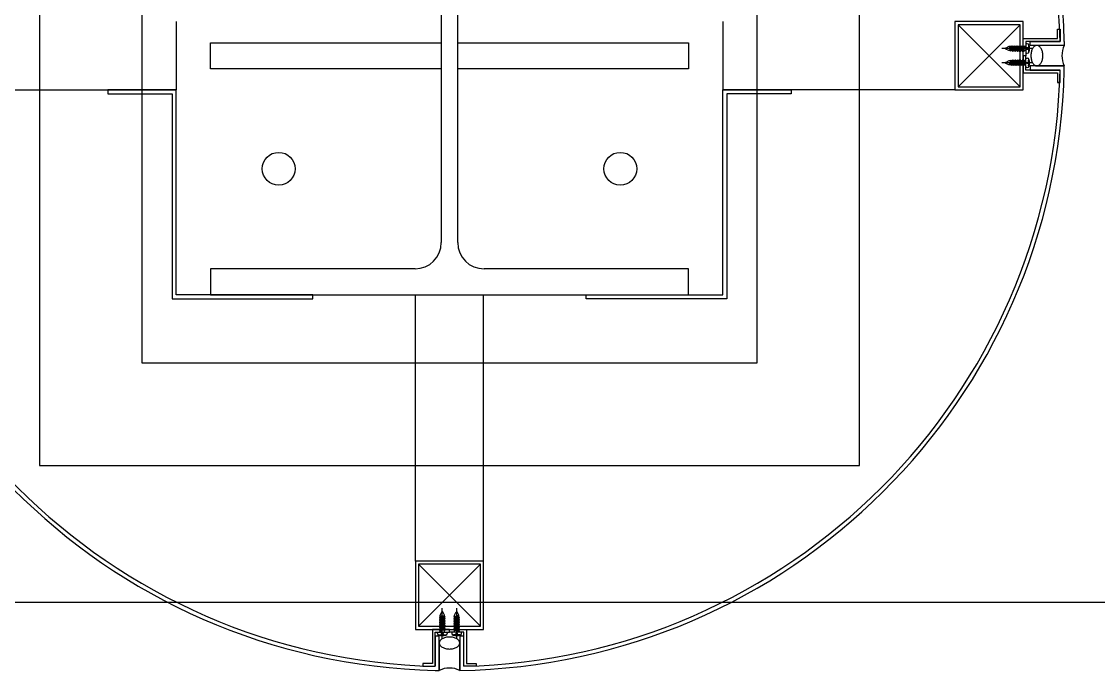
# Model space of a CAD drawing. Header units: millimetres. Extents: x -168200 to 672800, y -7409 to 118800.
# Drawn here: x 108187 to 108975, y 15950 to 16425 of the extents above; entities that cross this region are included whole.
import ezdxf
from ezdxf.xclip import XClip

# ---------------------------------------------------------------- set-up
doc = ezdxf.new("R2010")
doc.units = ezdxf.units.MM
doc.header["$LTSCALE"] = 200
doc.header["$XCLIPFRAME"] = 0
for name, color, linetype in [('01하지철물', 8, 'Continuous'), ('1 BA', 9, 'Continuous'), ('CON', 2, 'Continuous'), ('입면선', 252, 'Continuous')]:
    doc.layers.add(name, color=color, linetype=linetype)

# ---------------------------------------------------------------- blocks, each defined once
blk = doc.blocks.new('I-Center 1층 평면도')
at = {"layer": '입면선', "color": 252, "ltscale": 200}
blk.add_line((-9900, 2100), (50, 2100), dxfattribs=at)

msp = doc.modelspace()

# ---------------------------------------------------------------- linework, layer by layer
at = {"layer": '01하지철물'}
for points in [[(108250, 16375), (108250, 16372), (108297, 16372), (108297, 16222), (108400, 16222), (108400, 16225), (108300, 16225), (108300, 16375)], [(108750, 16375), (108750, 16372), (108703, 16372), (108703, 16222), (108600, 16222), (108600, 16225), (108700, 16225), (108700, 16375)]]:
    msp.add_lwpolyline(points, close=True, dxfattribs=at)
at = {"layer": '1 BA'}
for p, q in [((108275, 16175), (108275, 16625)), ((108725, 16625), (108725, 16175)), ((108494, 16536.75), (108494, 16263.25)), ((108506, 16263.25), (108506, 16536.75)), ((108300, 16425), (108300, 16375)), ((108700, 16425), (108700, 16375)), ((108869.86, 16425), (108869.86, 16375)), ((108919.86, 16425), (108869.86, 16425)), ((108919.86, 16375), (108919.86, 16425)), ((108917.56, 16422.7), (108872.16, 16377.3)), ((108917.56, 16377.3), (108872.16, 16422.7)), ((108872.16, 16422.7), (108872.16, 16377.3)), ((108917.56, 16422.7), (108872.16, 16422.7)), ((108917.56, 16377.3), (108917.56, 16422.7)), ((108944.86, 16412.5), (108944.86, 16419.5)), ((108944.86, 16419.5), (108946.86, 16419.5)), ((108946.86, 16419.5), (108946.86, 16410.5)), ((108325, 16409.5), (108494, 16409.5)), ((108325, 16390.5), (108325, 16409.5)), ((108494, 16409.5), (108494, 16390.5)), ((108506, 16409.5), (108675, 16409.5)), ((108506, 16390.5), (108506, 16409.5)), ((108675, 16409.5), (108675, 16390.5)), ((108919.86, 16400), (108919.86, 16412.5)), ((108919.86, 16412.5), (108944.86, 16412.5)), ((108946.86, 16410.5), (108921.86, 16410.5)), ((108921.86, 16410.5), (108921.86, 16400)), ((108924.86, 16407.5), (108924.86, 16410.5)), ((108924.86, 16410.5), (108946.88, 16410.5)), ((108949.88, 16410.5), (108949.86, 16407.5)), ((108926.83, 16405.25), (108904.25, 16405.25)), ((108909.36, 16406.75), (108907.05, 16405.63)), ((108909.36, 16403.75), (108907.05, 16404.87)), ((108911.06, 16406.75), (108909.36, 16406.75)), ((108910.38, 16403.75), (108909.36, 16403.75)), ((108910.68, 16403.26), (108910.07, 16406.75)), ((108910.07, 16406.75), (108910.07, 16405.21)), ((108910.57, 16403.27), (108910.07, 16406.5)), ((108910.38, 16403.75), (108910.07, 16405.21)), ((108910.88, 16403.75), (108910.25, 16406.75)), ((108910.57, 16403.27), (108910.38, 16403.75)), ((108910.68, 16403.26), (108910.88, 16403.75)), ((108911.61, 16403.75), (108910.88, 16403.75)), ((108911.19, 16407.24), (108910.99, 16406.75)), ((108911.61, 16403.75), (108910.99, 16406.75)), ((108911.8, 16403.27), (108911.16, 16407.19)), ((108911.91, 16403.26), (108911.25, 16407.25)), ((108911.29, 16407.23), (108911.49, 16406.75)), ((108912.22, 16406.75), (108911.49, 16406.75)), ((108912.11, 16403.75), (108911.49, 16406.75)), ((108911.8, 16403.27), (108911.61, 16403.75)), ((108911.91, 16403.26), (108912.11, 16403.75)), ((108912.84, 16403.75), (108912.11, 16403.75)), ((108912.42, 16407.24), (108912.22, 16406.75)), ((108912.84, 16403.75), (108912.22, 16406.75)), ((108913.04, 16403.27), (108912.39, 16407.19)), ((108913.14, 16403.26), (108912.49, 16407.25)), ((108912.53, 16407.23), (108912.72, 16406.75)), ((108913.45, 16406.75), (108912.72, 16406.75)), ((108913.34, 16403.75), (108912.72, 16406.75)), ((108913.04, 16403.27), (108912.84, 16403.75)), ((108913.14, 16403.26), (108913.34, 16403.75)), ((108914.07, 16403.75), (108913.34, 16403.75)), ((108913.65, 16407.24), (108913.45, 16406.75)), ((108914.07, 16403.75), (108913.45, 16406.75)), ((108914.27, 16403.27), (108913.62, 16407.19)), ((108914.37, 16403.26), (108913.72, 16407.25)), ((108913.76, 16407.23), (108913.95, 16406.75)), ((108914.69, 16406.75), (108913.95, 16406.75)), ((108914.57, 16403.75), (108913.95, 16406.75)), ((108914.27, 16403.27), (108914.07, 16403.75)), ((108914.37, 16403.26), (108914.57, 16403.75)), ((108915.31, 16403.75), (108914.57, 16403.75)), ((108914.89, 16407.24), (108914.69, 16406.75)), ((108915.31, 16403.75), (108914.69, 16406.75)), ((108915.5, 16403.27), (108914.86, 16407.19)), ((108915.61, 16403.26), (108914.95, 16407.25)), ((108914.99, 16407.23), (108915.19, 16406.75)), ((108915.92, 16406.75), (108915.19, 16406.75)), ((108915.81, 16403.75), (108915.19, 16406.75)), ((108915.5, 16403.27), (108915.31, 16403.75)), ((108915.61, 16403.26), (108915.81, 16403.75)), ((108916.54, 16403.75), (108915.81, 16403.75)), ((108916.12, 16407.24), (108915.92, 16406.75)), ((108916.54, 16403.75), (108915.92, 16406.75)), ((108916.73, 16403.27), (108916.09, 16407.19)), ((108916.84, 16403.26), (108916.19, 16407.25)), ((108916.22, 16407.23), (108916.42, 16406.75)), ((108917.15, 16406.75), (108916.42, 16406.75)), ((108917.04, 16403.75), (108916.42, 16406.75)), ((108916.73, 16403.27), (108916.54, 16403.75)), ((108916.84, 16403.26), (108917.04, 16403.75)), ((108917.77, 16403.75), (108917.04, 16403.75)), ((108917.35, 16407.24), (108917.15, 16406.75)), ((108917.77, 16403.75), (108917.15, 16406.75)), ((108917.97, 16403.27), (108917.32, 16407.19)), ((108918.07, 16403.26), (108917.42, 16407.25)), ((108917.46, 16407.23), (108917.65, 16406.75)), ((108918.38, 16406.75), (108917.65, 16406.75)), ((108918.27, 16403.75), (108917.65, 16406.75)), ((108917.97, 16403.27), (108917.77, 16403.75)), ((108918.07, 16403.26), (108918.27, 16403.75)), ((108919.01, 16403.75), (108918.27, 16403.75)), ((108918.58, 16407.24), (108918.38, 16406.75)), ((108919.01, 16403.75), (108918.38, 16406.75)), ((108919.2, 16403.27), (108918.56, 16407.19)), ((108919.31, 16403.26), (108918.65, 16407.25)), ((108918.69, 16407.23), (108918.88, 16406.75)), ((108919.51, 16403.75), (108918.88, 16406.75)), ((108919.62, 16406.75), (108918.88, 16406.75)), ((108919.2, 16403.27), (108919.01, 16403.75)), ((108919.31, 16403.26), (108919.51, 16403.75)), ((108920.24, 16403.75), (108919.51, 16403.75)), ((108919.82, 16407.24), (108919.62, 16406.75)), ((108920.24, 16403.75), (108919.62, 16406.75)), ((108920.43, 16403.27), (108919.79, 16407.19)), ((108920.54, 16403.26), (108919.88, 16407.25)), ((108919.92, 16407.23), (108920.12, 16406.75)), ((108920.74, 16403.75), (108920.12, 16406.75)), ((108920.85, 16406.75), (108920.12, 16406.75)), ((108920.43, 16403.27), (108920.24, 16403.75)), ((108920.54, 16403.26), (108920.74, 16403.75)), ((108921.86, 16403.75), (108920.74, 16403.75)), ((108921.05, 16407.24), (108920.85, 16406.75)), ((108921.35, 16405.18), (108920.85, 16406.75)), ((108921.35, 16405.18), (108921.02, 16407.19)), ((108921.45, 16405.2), (108921.12, 16407.25)), ((108921.16, 16407.23), (108921.35, 16406.75)), ((108921.45, 16405.2), (108921.35, 16406.75)), ((108921.35, 16406.75), (108921.86, 16406.75)), ((108922.85, 16408.75), (108921.86, 16408.75)), ((108921.86, 16408.75), (108921.86, 16401.75)), ((108921.86, 16401.75), (108922.85, 16401.75)), ((108922.41, 16405.4), (108922.4, 16405.25)), ((108922.4, 16405.25), (108922.41, 16405.1)), ((108922.47, 16405.53), (108922.41, 16405.4)), ((108922.41, 16405.1), (108922.47, 16404.97)), ((108922.57, 16405.64), (108922.47, 16405.53)), ((108922.47, 16404.97), (108922.57, 16404.86)), ((108922.7, 16405.72), (108922.57, 16405.64)), ((108922.57, 16404.86), (108922.7, 16404.78)), ((108922.87, 16405.76), (108922.7, 16405.72)), ((108922.7, 16404.78), (108922.87, 16404.74)), ((108923.07, 16405.77), (108922.87, 16405.76)), ((108922.87, 16404.74), (108923.07, 16404.73)), ((108923.28, 16405.76), (108923.07, 16405.77)), ((108923.07, 16404.73), (108923.28, 16404.74)), ((108923.48, 16405.74), (108923.28, 16405.76)), ((108923.28, 16404.74), (108923.48, 16404.76)), ((108923.67, 16405.74), (108923.48, 16405.74)), ((108923.48, 16404.76), (108923.67, 16404.76)), ((108923.83, 16405.76), (108923.67, 16405.74)), ((108923.67, 16404.76), (108923.83, 16404.74)), ((108923.81, 16407.32), (108923.79, 16407.05)), ((108923.79, 16407.05), (108923.83, 16406.78)), ((108923.83, 16403.72), (108923.79, 16403.45)), ((108923.79, 16403.45), (108923.81, 16403.18)), ((108923.91, 16407.57), (108923.81, 16407.32)), ((108923.81, 16403.18), (108923.91, 16402.93)), ((108923.83, 16406.78), (108923.89, 16406.51)), ((108923.95, 16405.81), (108923.83, 16405.76)), ((108923.83, 16404.74), (108923.95, 16404.69)), ((108923.89, 16403.99), (108923.83, 16403.72)), ((108923.89, 16406.51), (108923.96, 16406.27)), ((108923.96, 16404.23), (108923.89, 16403.99)), ((108924.11, 16407.8), (108923.91, 16407.57)), ((108923.91, 16402.93), (108924.11, 16402.7)), ((108924.01, 16405.91), (108923.95, 16405.81)), ((108923.95, 16404.69), (108924.01, 16404.59)), ((108923.96, 16406.27), (108924.01, 16406.06)), ((108924.01, 16404.44), (108923.96, 16404.23)), ((108924.01, 16406.06), (108924.01, 16405.91)), ((108924.01, 16404.59), (108924.01, 16404.44)), ((108949.86, 16407.5), (108924.86, 16407.5)), ((108949.86, 16407.5), (108929.4, 16407.5)), ((108949.86, 16407.5), (108929.86, 16407.5)), ((108926.83, 16394.75), (108904.25, 16394.75)), ((108909.36, 16396.25), (108907.05, 16395.13)), ((108909.36, 16393.25), (108907.05, 16394.37)), ((108910.38, 16396.25), (108909.36, 16396.25)), ((108910.68, 16396.74), (108910.07, 16393.25)), ((108910.57, 16396.73), (108910.07, 16393.5)), ((108910.38, 16396.25), (108910.07, 16394.79)), ((108910.07, 16393.25), (108910.07, 16394.79)), ((108910.88, 16396.25), (108910.25, 16393.25)), ((108910.57, 16396.73), (108910.38, 16396.25)), ((108910.68, 16396.74), (108910.88, 16396.25)), ((108911.61, 16396.25), (108910.88, 16396.25)), ((108911.61, 16396.25), (108910.99, 16393.25)), ((108911.8, 16396.73), (108911.16, 16392.81)), ((108911.91, 16396.74), (108911.25, 16392.75)), ((108912.11, 16396.25), (108911.49, 16393.25)), ((108911.8, 16396.73), (108911.61, 16396.25)), ((108911.91, 16396.74), (108912.11, 16396.25)), ((108912.84, 16396.25), (108912.11, 16396.25)), ((108912.84, 16396.25), (108912.22, 16393.25)), ((108913.04, 16396.73), (108912.39, 16392.81)), ((108913.14, 16396.74), (108912.49, 16392.75)), ((108913.34, 16396.25), (108912.72, 16393.25)), ((108913.04, 16396.73), (108912.84, 16396.25)), ((108913.14, 16396.74), (108913.34, 16396.25)), ((108914.07, 16396.25), (108913.34, 16396.25)), ((108914.07, 16396.25), (108913.45, 16393.25)), ((108914.27, 16396.73), (108913.62, 16392.81)), ((108914.37, 16396.74), (108913.72, 16392.75)), ((108914.57, 16396.25), (108913.95, 16393.25)), ((108914.27, 16396.73), (108914.07, 16396.25)), ((108914.37, 16396.74), (108914.57, 16396.25)), ((108915.31, 16396.25), (108914.57, 16396.25)), ((108915.31, 16396.25), (108914.69, 16393.25)), ((108915.5, 16396.73), (108914.86, 16392.81)), ((108915.61, 16396.74), (108914.95, 16392.75)), ((108915.81, 16396.25), (108915.19, 16393.25)), ((108915.5, 16396.73), (108915.31, 16396.25)), ((108915.61, 16396.74), (108915.81, 16396.25)), ((108916.54, 16396.25), (108915.81, 16396.25)), ((108916.54, 16396.25), (108915.92, 16393.25)), ((108916.73, 16396.73), (108916.09, 16392.81)), ((108916.84, 16396.74), (108916.19, 16392.75)), ((108917.04, 16396.25), (108916.42, 16393.25)), ((108916.73, 16396.73), (108916.54, 16396.25)), ((108916.84, 16396.74), (108917.04, 16396.25)), ((108917.77, 16396.25), (108917.04, 16396.25)), ((108917.77, 16396.25), (108917.15, 16393.25)), ((108917.97, 16396.73), (108917.32, 16392.81)), ((108918.07, 16396.74), (108917.42, 16392.75)), ((108918.27, 16396.25), (108917.65, 16393.25)), ((108917.97, 16396.73), (108917.77, 16396.25)), ((108918.07, 16396.74), (108918.27, 16396.25)), ((108919.01, 16396.25), (108918.27, 16396.25)), ((108919.01, 16396.25), (108918.38, 16393.25)), ((108919.2, 16396.73), (108918.56, 16392.81)), ((108919.31, 16396.74), (108918.65, 16392.75)), ((108919.51, 16396.25), (108918.88, 16393.25)), ((108919.2, 16396.73), (108919.01, 16396.25)), ((108919.31, 16396.74), (108919.51, 16396.25)), ((108920.24, 16396.25), (108919.51, 16396.25)), ((108920.24, 16396.25), (108919.62, 16393.25)), ((108920.43, 16396.73), (108919.79, 16392.81)), ((108921.86, 16400), (108919.86, 16400)), ((108919.86, 16400), (108919.86, 16387.5)), ((108921.86, 16400), (108919.86, 16400)), ((108920.54, 16396.74), (108919.88, 16392.75)), ((108920.74, 16396.25), (108920.12, 16393.25)), ((108920.43, 16396.73), (108920.24, 16396.25)), ((108920.54, 16396.74), (108920.74, 16396.25)), ((108921.86, 16396.25), (108920.74, 16396.25)), ((108921.35, 16394.82), (108920.85, 16393.25)), ((108921.35, 16394.82), (108921.02, 16392.81)), ((108921.45, 16394.8), (108921.12, 16392.75)), ((108921.45, 16394.8), (108921.35, 16393.25)), ((108921.86, 16389.5), (108921.86, 16400)), ((108921.86, 16391.25), (108921.86, 16398.25)), ((108921.86, 16398.25), (108922.85, 16398.25)), ((108922.4, 16394.75), (108922.41, 16394.9)), ((108922.41, 16394.6), (108922.4, 16394.75)), ((108922.41, 16394.9), (108922.47, 16395.03)), ((108922.47, 16394.47), (108922.41, 16394.6)), ((108922.47, 16395.03), (108922.57, 16395.14)), ((108922.57, 16394.36), (108922.47, 16394.47)), ((108922.57, 16395.14), (108922.7, 16395.22)), ((108922.7, 16394.28), (108922.57, 16394.36)), ((108922.7, 16395.22), (108922.87, 16395.26)), ((108922.87, 16394.24), (108922.7, 16394.28)), ((108922.87, 16395.26), (108923.07, 16395.27)), ((108923.07, 16394.23), (108922.87, 16394.24)), ((108923.07, 16395.27), (108923.28, 16395.26)), ((108923.28, 16394.24), (108923.07, 16394.23)), ((108923.28, 16395.26), (108923.48, 16395.24)), ((108923.48, 16394.26), (108923.28, 16394.24)), ((108923.48, 16395.24), (108923.67, 16395.24)), ((108923.67, 16394.26), (108923.48, 16394.26)), ((108923.67, 16395.24), (108923.83, 16395.26)), ((108923.83, 16394.24), (108923.67, 16394.26)), ((108923.79, 16396.55), (108923.81, 16396.82)), ((108923.83, 16396.28), (108923.79, 16396.55)), ((108923.81, 16396.82), (108923.91, 16397.07)), ((108923.89, 16396.01), (108923.83, 16396.28)), ((108923.83, 16395.26), (108923.95, 16395.31)), ((108923.95, 16394.19), (108923.83, 16394.24)), ((108923.83, 16393.22), (108923.89, 16393.49)), ((108923.96, 16395.77), (108923.89, 16396.01)), ((108923.89, 16393.49), (108923.96, 16393.73)), ((108923.91, 16397.07), (108924.11, 16397.3)), ((108923.95, 16395.31), (108924.01, 16395.41)), ((108924.01, 16394.09), (108923.95, 16394.19)), ((108924.01, 16395.56), (108923.96, 16395.77)), ((108923.96, 16393.73), (108924.01, 16393.94)), ((108924.01, 16395.41), (108924.01, 16395.56)), ((108924.01, 16393.94), (108924.01, 16394.09)), ((108494, 16390.5), (108325, 16390.5)), ((108675, 16390.5), (108506, 16390.5)), ((108911.06, 16393.25), (108909.36, 16393.25)), ((108911.19, 16392.76), (108910.99, 16393.25)), ((108911.29, 16392.77), (108911.49, 16393.25)), ((108912.22, 16393.25), (108911.49, 16393.25)), ((108912.42, 16392.76), (108912.22, 16393.25)), ((108912.53, 16392.77), (108912.72, 16393.25)), ((108913.45, 16393.25), (108912.72, 16393.25)), ((108913.65, 16392.76), (108913.45, 16393.25)), ((108913.76, 16392.77), (108913.95, 16393.25)), ((108914.69, 16393.25), (108913.95, 16393.25)), ((108914.89, 16392.76), (108914.69, 16393.25)), ((108914.99, 16392.77), (108915.19, 16393.25)), ((108915.92, 16393.25), (108915.19, 16393.25)), ((108916.12, 16392.76), (108915.92, 16393.25)), ((108916.22, 16392.77), (108916.42, 16393.25)), ((108917.15, 16393.25), (108916.42, 16393.25)), ((108917.35, 16392.76), (108917.15, 16393.25)), ((108917.46, 16392.77), (108917.65, 16393.25)), ((108918.38, 16393.25), (108917.65, 16393.25)), ((108918.58, 16392.76), (108918.38, 16393.25)), ((108918.69, 16392.77), (108918.88, 16393.25)), ((108919.62, 16393.25), (108918.88, 16393.25)), ((108919.82, 16392.76), (108919.62, 16393.25)), ((108919.86, 16387.5), (108944.86, 16387.5)), ((108919.92, 16392.77), (108920.12, 16393.25)), ((108920.85, 16393.25), (108920.12, 16393.25)), ((108921.05, 16392.76), (108920.85, 16393.25)), ((108921.16, 16392.77), (108921.35, 16393.25)), ((108921.35, 16393.25), (108921.86, 16393.25)), ((108922.85, 16391.25), (108921.86, 16391.25)), ((108946.86, 16389.5), (108921.86, 16389.5)), ((108923.79, 16392.95), (108923.83, 16393.22)), ((108923.81, 16392.68), (108923.79, 16392.95)), ((108923.91, 16392.43), (108923.81, 16392.68)), ((108924.11, 16392.2), (108923.91, 16392.43)), ((108949.86, 16392.5), (108924.86, 16392.5)), ((108924.86, 16392.5), (108924.86, 16389.5)), ((108924.86, 16389.5), (108946.88, 16389.5)), ((108949.86, 16392.5), (108929.4, 16392.5)), ((108929.86, 16392.5), (108949.86, 16392.5)), ((108944.86, 16387.5), (108944.86, 16380.5)), ((108946.86, 16380.5), (108946.86, 16389.5)), ((108949.88, 16389.5), (108949.86, 16392.5)), ((108944.86, 16380.5), (108946.86, 16380.5)), ((108130.14, 16375), (108300, 16375)), ((108869.86, 16375), (108700, 16375)), ((108869.86, 16375), (108919.86, 16375)), ((108872.16, 16377.3), (108917.56, 16377.3)), ((108474.75, 16244), (108325, 16244)), ((108325, 16244), (108325, 16225)), ((108675, 16244), (108525.25, 16244)), ((108675, 16225), (108675, 16244)), ((108325, 16225), (108675, 16225)), ((108475, 16030.14), (108475, 16225)), ((108525, 16030.14), (108525, 16225)), ((108725, 16175), (108275, 16175)), ((108525, 16030.14), (108475, 16030.14)), ((108475, 16030.14), (108475, 15980.14)), ((108477.3, 15982.44), (108522.7, 16027.84)), ((108477.3, 16027.84), (108522.7, 15982.44)), ((108522.7, 16027.84), (108477.3, 16027.84)), ((108477.3, 16027.84), (108477.3, 15982.44)), ((108522.7, 15982.44), (108522.7, 16027.84)), ((108525, 15980.14), (108525, 16030.14)), ((108493.25, 15990.64), (108494.37, 15992.95)), ((108494.75, 15973.17), (108494.75, 15995.75)), ((108496.25, 15990.64), (108495.13, 15992.95)), ((108503.75, 15990.64), (108504.87, 15992.95)), ((108505.25, 15973.17), (108505.25, 15995.75)), ((108506.75, 15990.64), (108505.63, 15992.95)), ((108496.74, 15988.09), (108492.75, 15988.75)), ((108496.74, 15986.86), (108492.75, 15987.51)), ((108496.74, 15985.63), (108492.75, 15986.28)), ((108496.74, 15984.39), (108492.75, 15985.05)), ((108496.74, 15983.16), (108492.75, 15983.81)), ((108492.76, 15988.81), (108493.25, 15989.01)), ((108492.76, 15987.58), (108493.25, 15987.78)), ((108492.76, 15986.35), (108493.25, 15986.55)), ((108492.76, 15985.11), (108493.25, 15985.31)), ((108492.76, 15983.88), (108493.25, 15984.08)), ((108492.77, 15988.71), (108493.25, 15988.51)), ((108492.77, 15987.47), (108493.25, 15987.28)), ((108492.77, 15986.24), (108493.25, 15986.05)), ((108492.77, 15985.01), (108493.25, 15984.81)), ((108492.77, 15983.78), (108493.25, 15983.58)), ((108496.73, 15988.2), (108492.81, 15988.84)), ((108496.73, 15986.96), (108492.81, 15987.61)), ((108496.73, 15985.73), (108492.81, 15986.38)), ((108496.73, 15984.5), (108492.81, 15985.14)), ((108496.73, 15983.27), (108492.81, 15983.91)), ((108493.25, 15988.94), (108493.25, 15990.64)), ((108496.74, 15989.32), (108493.25, 15989.93)), ((108493.25, 15989.93), (108494.79, 15989.93)), ((108496.25, 15989.12), (108493.25, 15989.75)), ((108496.25, 15988.39), (108493.25, 15989.01)), ((108493.25, 15987.78), (108493.25, 15988.51)), ((108496.25, 15987.89), (108493.25, 15988.51)), ((108496.25, 15987.16), (108493.25, 15987.78)), ((108493.25, 15986.55), (108493.25, 15987.28)), ((108496.25, 15986.66), (108493.25, 15987.28)), ((108496.25, 15985.93), (108493.25, 15986.55)), ((108493.25, 15985.31), (108493.25, 15986.05)), ((108496.25, 15985.43), (108493.25, 15986.05)), ((108496.25, 15984.69), (108493.25, 15985.31)), ((108493.25, 15984.08), (108493.25, 15984.81)), ((108496.25, 15984.19), (108493.25, 15984.81)), ((108496.25, 15983.46), (108493.25, 15984.08)), ((108493.25, 15982.85), (108493.25, 15983.58)), ((108496.25, 15982.96), (108493.25, 15983.58)), ((108496.73, 15989.43), (108493.5, 15989.93)), ((108496.25, 15989.62), (108494.79, 15989.93)), ((108496.25, 15989.62), (108496.25, 15990.64)), ((108496.73, 15989.43), (108496.25, 15989.62)), ((108496.74, 15989.32), (108496.25, 15989.12)), ((108496.25, 15988.39), (108496.25, 15989.12)), ((108496.73, 15988.2), (108496.25, 15988.39)), ((108496.74, 15988.09), (108496.25, 15987.89)), ((108496.25, 15987.16), (108496.25, 15987.89)), ((108496.73, 15986.96), (108496.25, 15987.16)), ((108496.74, 15986.86), (108496.25, 15986.66)), ((108496.25, 15985.93), (108496.25, 15986.66)), ((108496.73, 15985.73), (108496.25, 15985.93)), ((108496.74, 15985.63), (108496.25, 15985.43)), ((108496.25, 15984.69), (108496.25, 15985.43)), ((108496.73, 15984.5), (108496.25, 15984.69)), ((108496.74, 15984.39), (108496.25, 15984.19)), ((108496.25, 15983.46), (108496.25, 15984.19)), ((108503.26, 15989.32), (108506.75, 15989.93)), ((108503.26, 15989.32), (108503.75, 15989.12)), ((108503.26, 15988.09), (108507.25, 15988.75)), ((108503.26, 15988.09), (108503.75, 15987.89)), ((108503.26, 15986.86), (108507.25, 15987.51)), ((108503.26, 15986.86), (108503.75, 15986.66)), ((108503.26, 15985.63), (108507.25, 15986.28)), ((108503.26, 15985.63), (108503.75, 15985.43)), ((108503.26, 15984.39), (108507.25, 15985.05)), ((108503.26, 15984.39), (108503.75, 15984.19)), ((108503.26, 15983.16), (108507.25, 15983.81)), ((108503.27, 15989.43), (108506.5, 15989.93)), ((108503.27, 15989.43), (108503.75, 15989.62)), ((108503.27, 15988.2), (108507.19, 15988.84)), ((108503.27, 15988.2), (108503.75, 15988.39)), ((108503.27, 15986.96), (108507.19, 15987.61)), ((108503.27, 15986.96), (108503.75, 15987.16)), ((108503.27, 15985.73), (108507.19, 15986.38)), ((108503.27, 15985.73), (108503.75, 15985.93)), ((108503.27, 15984.5), (108507.19, 15985.14)), ((108503.27, 15984.5), (108503.75, 15984.69)), ((108503.27, 15983.27), (108507.19, 15983.91)), ((108503.75, 15989.62), (108503.75, 15990.64)), ((108503.75, 15989.62), (108505.21, 15989.93)), ((108503.75, 15989.12), (108506.75, 15989.75)), ((108503.75, 15988.39), (108503.75, 15989.12)), ((108503.75, 15988.39), (108506.75, 15989.01)), ((108503.75, 15987.89), (108506.75, 15988.51)), ((108503.75, 15987.16), (108503.75, 15987.89)), ((108503.75, 15987.16), (108506.75, 15987.78)), ((108503.75, 15986.66), (108506.75, 15987.28)), ((108503.75, 15985.93), (108503.75, 15986.66)), ((108503.75, 15985.93), (108506.75, 15986.55)), ((108503.75, 15985.43), (108506.75, 15986.05)), ((108503.75, 15984.69), (108503.75, 15985.43)), ((108503.75, 15984.69), (108506.75, 15985.31)), ((108503.75, 15984.19), (108506.75, 15984.81)), ((108503.75, 15983.46), (108503.75, 15984.19)), ((108503.75, 15983.46), (108506.75, 15984.08)), ((108503.75, 15982.96), (108506.75, 15983.58)), ((108506.75, 15989.93), (108505.21, 15989.93)), ((108506.75, 15988.94), (108506.75, 15990.64)), ((108507.24, 15988.81), (108506.75, 15989.01)), ((108507.23, 15988.71), (108506.75, 15988.51)), ((108506.75, 15987.78), (108506.75, 15988.51)), ((108507.24, 15987.58), (108506.75, 15987.78)), ((108507.23, 15987.47), (108506.75, 15987.28)), ((108506.75, 15986.55), (108506.75, 15987.28)), ((108507.24, 15986.35), (108506.75, 15986.55)), ((108507.23, 15986.24), (108506.75, 15986.05)), ((108506.75, 15985.31), (108506.75, 15986.05)), ((108507.24, 15985.11), (108506.75, 15985.31)), ((108507.23, 15985.01), (108506.75, 15984.81)), ((108506.75, 15984.08), (108506.75, 15984.81)), ((108507.24, 15983.88), (108506.75, 15984.08)), ((108507.23, 15983.78), (108506.75, 15983.58)), ((108506.75, 15982.85), (108506.75, 15983.58)), ((108475, 15980.14), (108525, 15980.14)), ((108477.3, 15982.44), (108522.7, 15982.44)), ((108500, 15980.14), (108487.5, 15980.14)), ((108487.5, 15980.14), (108487.5, 15955.14)), ((108489.5, 15953.14), (108489.5, 15978.14)), ((108489.5, 15978.14), (108500, 15978.14)), ((108491.25, 15977.15), (108491.25, 15978.14)), ((108491.25, 15978.14), (108498.25, 15978.14)), ((108492.2, 15975.89), (108492.43, 15976.09)), ((108492.43, 15976.09), (108492.68, 15976.19)), ((108492.68, 15976.19), (108492.95, 15976.21)), ((108496.74, 15981.93), (108492.75, 15982.58)), ((108496.74, 15980.69), (108492.75, 15981.35)), ((108496.74, 15979.46), (108492.75, 15980.12)), ((108494.8, 15978.55), (108492.75, 15978.88)), ((108492.76, 15982.65), (108493.25, 15982.85)), ((108492.76, 15981.42), (108493.25, 15981.62)), ((108492.76, 15980.18), (108493.25, 15980.38)), ((108492.76, 15978.95), (108493.25, 15979.15)), ((108492.77, 15982.54), (108493.25, 15982.35)), ((108492.77, 15981.31), (108493.25, 15981.12)), ((108492.77, 15980.08), (108493.25, 15979.88)), ((108492.77, 15978.84), (108493.25, 15978.65)), ((108496.73, 15982.03), (108492.81, 15982.68)), ((108496.73, 15980.8), (108492.81, 15981.44)), ((108496.73, 15979.57), (108492.81, 15980.21)), ((108494.82, 15978.65), (108492.81, 15978.98)), ((108492.95, 15976.21), (108493.22, 15976.17)), ((108493.22, 15976.17), (108493.49, 15976.11)), ((108496.25, 15982.23), (108493.25, 15982.85)), ((108493.25, 15981.62), (108493.25, 15982.35)), ((108496.25, 15981.73), (108493.25, 15982.35)), ((108496.25, 15980.99), (108493.25, 15981.62)), ((108496.25, 15980.49), (108493.25, 15981.12)), ((108493.25, 15980.38), (108493.25, 15981.12)), ((108496.25, 15979.76), (108493.25, 15980.38)), ((108496.25, 15979.26), (108493.25, 15979.88)), ((108493.25, 15979.15), (108493.25, 15979.88)), ((108494.82, 15978.65), (108493.25, 15979.15)), ((108494.8, 15978.55), (108493.25, 15978.65)), ((108493.25, 15978.65), (108493.25, 15978.14)), ((108493.49, 15976.11), (108493.73, 15976.04)), ((108493.73, 15976.04), (108493.94, 15975.99)), ((108493.94, 15975.99), (108494.09, 15975.99)), ((108494.09, 15975.99), (108494.19, 15976.05)), ((108494.19, 15976.05), (108494.24, 15976.17)), ((108494.23, 15976.93), (108494.24, 15977.13)), ((108494.24, 15976.72), (108494.23, 15976.93)), ((108494.24, 15977.13), (108494.28, 15977.3)), ((108494.26, 15976.52), (108494.24, 15976.72)), ((108494.24, 15976.17), (108494.26, 15976.33)), ((108494.26, 15976.33), (108494.26, 15976.52)), ((108494.28, 15977.3), (108494.36, 15977.43)), ((108494.36, 15977.43), (108494.47, 15977.53)), ((108494.47, 15977.53), (108494.6, 15977.59)), ((108494.6, 15977.59), (108494.75, 15977.6)), ((108494.75, 15977.6), (108494.9, 15977.59)), ((108494.9, 15977.59), (108495.03, 15977.53)), ((108495.03, 15977.53), (108495.14, 15977.43)), ((108495.14, 15977.43), (108495.22, 15977.3)), ((108495.22, 15977.3), (108495.26, 15977.13)), ((108495.26, 15976.72), (108495.24, 15976.52)), ((108495.24, 15976.52), (108495.24, 15976.33)), ((108495.24, 15976.33), (108495.26, 15976.17)), ((108495.26, 15977.13), (108495.27, 15976.93)), ((108495.27, 15976.93), (108495.26, 15976.72)), ((108495.26, 15976.17), (108495.31, 15976.05)), ((108495.31, 15976.05), (108495.41, 15975.99)), ((108495.41, 15975.99), (108495.56, 15975.99)), ((108495.56, 15975.99), (108495.77, 15976.04)), ((108495.77, 15976.04), (108496.01, 15976.11)), ((108496.01, 15976.11), (108496.28, 15976.17)), ((108496.73, 15983.27), (108496.25, 15983.46)), ((108496.74, 15983.16), (108496.25, 15982.96)), ((108496.25, 15982.23), (108496.25, 15982.96)), ((108496.73, 15982.03), (108496.25, 15982.23)), ((108496.74, 15981.93), (108496.25, 15981.73)), ((108496.25, 15980.99), (108496.25, 15981.73)), ((108496.73, 15980.8), (108496.25, 15980.99)), ((108496.74, 15980.69), (108496.25, 15980.49)), ((108496.25, 15979.76), (108496.25, 15980.49)), ((108496.73, 15979.57), (108496.25, 15979.76)), ((108496.74, 15979.46), (108496.25, 15979.26)), ((108496.25, 15978.14), (108496.25, 15979.26)), ((108496.28, 15976.17), (108496.55, 15976.21)), ((108496.55, 15976.21), (108496.82, 15976.19)), ((108496.82, 15976.19), (108497.07, 15976.09)), ((108497.07, 15976.09), (108497.3, 15975.89)), ((108498.25, 15978.14), (108498.25, 15977.15)), ((108500, 15980.14), (108512.5, 15980.14)), ((108500, 15978.14), (108500, 15980.14)), ((108500, 15978.14), (108500, 15980.14)), ((108510.5, 15978.14), (108500, 15978.14)), ((108508.75, 15978.14), (108501.75, 15978.14)), ((108501.75, 15978.14), (108501.75, 15977.15)), ((108502.93, 15976.09), (108502.7, 15975.89)), ((108503.18, 15976.19), (108502.93, 15976.09)), ((108503.45, 15976.21), (108503.18, 15976.19)), ((108503.26, 15983.16), (108503.75, 15982.96)), ((108503.26, 15981.93), (108507.25, 15982.58)), ((108503.26, 15981.93), (108503.75, 15981.73)), ((108503.26, 15980.69), (108507.25, 15981.35)), ((108503.26, 15980.69), (108503.75, 15980.49)), ((108503.26, 15979.46), (108507.25, 15980.12)), ((108503.26, 15979.46), (108503.75, 15979.26)), ((108503.27, 15983.27), (108503.75, 15983.46)), ((108503.27, 15982.03), (108507.19, 15982.68)), ((108503.27, 15982.03), (108503.75, 15982.23)), ((108503.27, 15980.8), (108507.19, 15981.44)), ((108503.27, 15980.8), (108503.75, 15980.99)), ((108503.27, 15979.57), (108507.19, 15980.21)), ((108503.27, 15979.57), (108503.75, 15979.76)), ((108503.72, 15976.17), (108503.45, 15976.21)), ((108503.99, 15976.11), (108503.72, 15976.17)), ((108503.75, 15982.23), (108503.75, 15982.96)), ((108503.75, 15982.23), (108506.75, 15982.85)), ((108503.75, 15981.73), (108506.75, 15982.35)), ((108503.75, 15980.99), (108503.75, 15981.73)), ((108503.75, 15980.99), (108506.75, 15981.62)), ((108503.75, 15980.49), (108506.75, 15981.12)), ((108503.75, 15979.76), (108503.75, 15980.49)), ((108503.75, 15979.76), (108506.75, 15980.38)), ((108503.75, 15979.26), (108506.75, 15979.88)), ((108503.75, 15978.14), (108503.75, 15979.26)), ((108504.23, 15976.04), (108503.99, 15976.11)), ((108504.44, 15975.99), (108504.23, 15976.04)), ((108504.59, 15975.99), (108504.44, 15975.99)), ((108504.69, 15976.05), (108504.59, 15975.99)), ((108504.74, 15976.17), (108504.69, 15976.05)), ((108504.74, 15977.13), (108504.73, 15976.93)), ((108504.73, 15976.93), (108504.74, 15976.72)), ((108504.78, 15977.3), (108504.74, 15977.13)), ((108504.74, 15976.72), (108504.76, 15976.52)), ((108504.76, 15976.33), (108504.74, 15976.17)), ((108504.76, 15976.52), (108504.76, 15976.33)), ((108504.86, 15977.43), (108504.78, 15977.3)), ((108504.97, 15977.53), (108504.86, 15977.43)), ((108505.1, 15977.59), (108504.97, 15977.53)), ((108505.25, 15977.6), (108505.1, 15977.59)), ((108505.18, 15978.65), (108506.75, 15979.15)), ((108505.18, 15978.65), (108507.19, 15978.98)), ((108505.2, 15978.55), (108507.25, 15978.88)), ((108505.2, 15978.55), (108506.75, 15978.65)), ((108505.4, 15977.59), (108505.25, 15977.6)), ((108505.53, 15977.53), (108505.4, 15977.59)), ((108505.64, 15977.43), (108505.53, 15977.53)), ((108505.72, 15977.3), (108505.64, 15977.43)), ((108505.76, 15977.13), (108505.72, 15977.3)), ((108505.74, 15976.52), (108505.76, 15976.72)), ((108505.74, 15976.33), (108505.74, 15976.52)), ((108505.76, 15976.17), (108505.74, 15976.33)), ((108505.77, 15976.93), (108505.76, 15977.13)), ((108505.76, 15976.72), (108505.77, 15976.93)), ((108505.81, 15976.05), (108505.76, 15976.17)), ((108505.91, 15975.99), (108505.81, 15976.05)), ((108506.06, 15975.99), (108505.91, 15975.99)), ((108506.27, 15976.04), (108506.06, 15975.99)), ((108506.51, 15976.11), (108506.27, 15976.04)), ((108506.78, 15976.17), (108506.51, 15976.11)), ((108507.24, 15982.65), (108506.75, 15982.85)), ((108507.23, 15982.54), (108506.75, 15982.35)), ((108506.75, 15981.62), (108506.75, 15982.35)), ((108507.24, 15981.42), (108506.75, 15981.62)), ((108507.23, 15981.31), (108506.75, 15981.12)), ((108506.75, 15980.38), (108506.75, 15981.12)), ((108507.24, 15980.18), (108506.75, 15980.38)), ((108507.23, 15980.08), (108506.75, 15979.88)), ((108506.75, 15979.15), (108506.75, 15979.88)), ((108507.24, 15978.95), (108506.75, 15979.15)), ((108507.23, 15978.84), (108506.75, 15978.65)), ((108506.75, 15978.65), (108506.75, 15978.14)), ((108507.05, 15976.21), (108506.78, 15976.17)), ((108507.32, 15976.19), (108507.05, 15976.21)), ((108507.57, 15976.09), (108507.32, 15976.19)), ((108507.8, 15975.89), (108507.57, 15976.09)), ((108508.75, 15977.15), (108508.75, 15978.14)), ((108510.5, 15953.14), (108510.5, 15978.14)), ((108512.5, 15980.14), (108512.5, 15955.14)), ((108492.5, 15975.14), (108489.5, 15975.14)), ((108489.5, 15975.14), (108489.5, 15953.12)), ((108492.5, 15950.14), (108492.5, 15975.14)), ((108492.5, 15950.14), (108492.5, 15970.6)), ((108492.5, 15970.14), (108492.5, 15950.14)), ((108510.5, 15975.14), (108507.5, 15975.14)), ((108507.5, 15975.14), (108507.5, 15950.06)), ((108507.5, 15950.14), (108507.5, 15970.6)), ((108507.5, 15950.14), (108507.5, 15970.14)), ((108510.5, 15953.14), (108510.5, 15975.14)), ((108487.5, 15955.14), (108480.5, 15955.14)), ((108480.5, 15955.14), (108480.5, 15953.14)), ((108480.5, 15953.14), (108489.5, 15953.14)), ((108519.5, 15953.14), (108510.5, 15953.14)), ((108512.5, 15955.14), (108519.5, 15955.14)), ((108519.5, 15955.14), (108519.5, 15953.14)), ((108489.5, 15950.12), (108492.5, 15950.14))]:
    msp.add_line(p, q, dxfattribs=at)
for centre in [(108375, 16317.25), (108625, 16317.25)]:
    msp.add_circle(centre, 12, dxfattribs=at)
for centre, radius, start, end in [((108500, 16400), 450, 91.33703, 179.04503), ((108500, 16400), 447, 91.346, 178.654), ((108500, 16400), 450, 1.33703, 89.04503), ((108500, 16400), 447, 1.346, 88.654), ((108907.32, 16405.25), 0.46, 125.16271, 234.83729), ((108910.63, 16403.34), 0.0925, 229.86612, 299.92465), ((108911.23, 16407.16), 0.0925, 49.86612, 119.92465), ((108911.86, 16403.34), 0.0925, 229.86612, 299.92465), ((108912.47, 16407.16), 0.0925, 49.86612, 119.92465), ((108913.1, 16403.34), 0.0925, 229.86612, 299.92465), ((108913.7, 16407.16), 0.0925, 49.86612, 119.92465), ((108914.33, 16403.34), 0.0925, 229.86612, 299.92465), ((108914.93, 16407.16), 0.0925, 49.86612, 119.92465), ((108915.56, 16403.34), 0.0925, 229.86612, 299.92465), ((108916.16, 16407.16), 0.0925, 49.86612, 119.92465), ((108916.79, 16403.34), 0.0925, 229.86612, 299.92465), ((108917.4, 16407.16), 0.0925, 49.86612, 119.92465), ((108918.03, 16403.34), 0.0925, 229.86612, 299.92465), ((108918.63, 16407.16), 0.0925, 49.86612, 119.92465), ((108919.26, 16403.34), 0.0925, 229.86612, 299.92465), ((108919.86, 16407.16), 0.0925, 49.86612, 119.92465), ((108920.49, 16403.34), 0.0925, 229.86612, 299.92465), ((108921.1, 16407.16), 0.0925, 49.86612, 119.92465), ((108921.4, 16405.22), 0.0602, 220.72712, 339.31493), ((108922.85, 16407.45), 1.3, 15.58862, 89.97665), ((108922.85, 16403.05), 1.3, 270.02335, 344.41138), ((108915.1, 16405.25), 9.36, 344.20502, 15.79498), ((108938.28, 16400), 12.8, 166.40617, 180), ((108934.12, 16401.01), 8.52, 149.72427, 166.40617), ((108931.5, 16402.54), 5.48, 125.3569, 149.72427), ((108929.86, 16404.85), 2.65, 90, 125.3569), ((108929.86, 16404.85), 2.65, 54.6431, 90), ((108928.22, 16402.54), 5.48, 30.27573, 54.6431), ((108925.59, 16401.01), 8.52, 13.59383, 30.27573), ((108921.43, 16400), 12.8, 360, 13.59383), ((108966, 16400), 17.8, 155.07803, 204.92197), ((108907.32, 16394.75), 0.46, 125.16271, 234.83729), ((108910.63, 16396.66), 0.0925, 60.07535, 130.13388), ((108911.86, 16396.66), 0.0925, 60.07535, 130.13388), ((108913.1, 16396.66), 0.0925, 60.07535, 130.13388), ((108914.33, 16396.66), 0.0925, 60.07535, 130.13388), ((108915.56, 16396.66), 0.0925, 60.07535, 130.13388), ((108916.79, 16396.66), 0.0925, 60.07535, 130.13388), ((108918.03, 16396.66), 0.0925, 60.07535, 130.13388), ((108919.26, 16396.66), 0.0925, 60.07535, 130.13388), ((108920.49, 16396.66), 0.0925, 60.07535, 130.13388), ((108921.4, 16394.78), 0.0602, 20.68507, 139.27288), ((108922.85, 16396.95), 1.3, 15.58862, 89.97665), ((108915.1, 16394.75), 9.36, 344.20502, 15.79498), ((108938.28, 16400), 12.8, 180, 193.59383), ((108934.12, 16398.99), 8.52, 193.59383, 210.27573), ((108931.5, 16397.46), 5.48, 210.27573, 234.6431), ((108928.22, 16397.46), 5.48, 305.3569, 329.72427), ((108925.59, 16398.99), 8.52, 329.72427, 346.40617), ((108921.43, 16400), 12.8, 346.40617, 0), ((108500, 16400), 450, 180.95497, 268.66297), ((108500, 16400), 447, 181.346, 268.654), ((108500, 16400), 450, 270.95497, 358.66297), ((108500, 16400), 447, 271.346, 358.654), ((108911.23, 16392.84), 0.0925, 240.07535, 310.13388), ((108912.47, 16392.84), 0.0925, 240.07535, 310.13388), ((108913.7, 16392.84), 0.0925, 240.07535, 310.13388), ((108914.93, 16392.84), 0.0925, 240.07535, 310.13388), ((108916.16, 16392.84), 0.0925, 240.07535, 310.13388), ((108917.4, 16392.84), 0.0925, 240.07535, 310.13388), ((108918.63, 16392.84), 0.0925, 240.07535, 310.13388), ((108919.86, 16392.84), 0.0925, 240.07535, 310.13388), ((108921.1, 16392.84), 0.0925, 240.07535, 310.13388), ((108922.85, 16392.55), 1.3, 270.02335, 344.41138), ((108929.86, 16395.15), 2.65, 234.6431, 270), ((108929.86, 16395.15), 2.65, 270, 305.3569), ((108474.75, 16263.25), 19.25, 270, 0), ((108525.25, 16263.25), 19.25, 180, 270), ((108494.75, 15992.68), 0.46, 35.16271, 144.83729), ((108505.25, 15992.68), 0.46, 35.16271, 144.83729), ((108492.84, 15988.77), 0.0925, 150.07535, 220.13388), ((108492.84, 15987.53), 0.0925, 150.07535, 220.13388), ((108492.84, 15986.3), 0.0925, 150.07535, 220.13388), ((108492.84, 15985.07), 0.0925, 150.07535, 220.13388), ((108492.84, 15983.84), 0.0925, 150.07535, 220.13388), ((108496.66, 15989.37), 0.0925, 330.07535, 40.13388), ((108496.66, 15988.14), 0.0925, 330.07535, 40.13388), ((108496.66, 15986.9), 0.0925, 330.07535, 40.13388), ((108496.66, 15985.67), 0.0925, 330.07535, 40.13388), ((108496.66, 15984.44), 0.0925, 330.07535, 40.13388), ((108503.34, 15989.37), 0.0925, 139.86612, 209.92465), ((108503.34, 15988.14), 0.0925, 139.86612, 209.92465), ((108503.34, 15986.9), 0.0925, 139.86612, 209.92465), ((108503.34, 15985.67), 0.0925, 139.86612, 209.92465), ((108503.34, 15984.44), 0.0925, 139.86612, 209.92465), ((108507.16, 15988.77), 0.0925, 319.86612, 29.92465), ((108507.16, 15987.53), 0.0925, 319.86612, 29.92465), ((108507.16, 15986.3), 0.0925, 319.86612, 29.92465), ((108507.16, 15985.07), 0.0925, 319.86612, 29.92465), ((108507.16, 15983.84), 0.0925, 319.86612, 29.92465), ((108492.55, 15977.15), 1.3, 180.02335, 254.41138), ((108494.75, 15984.9), 9.36, 254.20502, 285.79498), ((108492.84, 15982.6), 0.0925, 150.07535, 220.13388), ((108492.84, 15981.37), 0.0925, 150.07535, 220.13388), ((108492.84, 15980.14), 0.0925, 150.07535, 220.13388), ((108492.84, 15978.9), 0.0925, 150.07535, 220.13388), ((108494.78, 15978.6), 0.0602, 290.68507, 49.27288), ((108496.66, 15983.21), 0.0925, 330.07535, 40.13388), ((108496.66, 15981.97), 0.0925, 330.07535, 40.13388), ((108496.66, 15980.74), 0.0925, 330.07535, 40.13388), ((108496.66, 15979.51), 0.0925, 330.07535, 40.13388), ((108496.95, 15977.15), 1.3, 285.58862, 359.97665), ((108503.05, 15977.15), 1.3, 180.02335, 254.41138), ((108505.25, 15984.9), 9.36, 254.20502, 285.79498), ((108503.34, 15983.21), 0.0925, 139.86612, 209.92465), ((108503.34, 15981.97), 0.0925, 139.86612, 209.92465), ((108503.34, 15980.74), 0.0925, 139.86612, 209.92465), ((108503.34, 15979.51), 0.0925, 139.86612, 209.92465), ((108505.22, 15978.6), 0.0602, 130.72712, 249.31493), ((108507.16, 15982.6), 0.0925, 319.86612, 29.92465), ((108507.16, 15981.37), 0.0925, 319.86612, 29.92465), ((108507.16, 15980.14), 0.0925, 319.86612, 29.92465), ((108507.16, 15978.9), 0.0925, 319.86612, 29.92465), ((108507.45, 15977.15), 1.3, 285.58862, 359.97665), ((108495.15, 15970.14), 2.65, 144.6431, 180), ((108495.15, 15970.14), 2.65, 180, 215.3569), ((108497.46, 15968.5), 5.48, 120.27573, 144.6431), ((108497.46, 15971.78), 5.48, 215.3569, 239.72427), ((108498.99, 15965.88), 8.52, 103.59383, 120.27573), ((108500, 15961.72), 12.8, 90, 103.59383), ((108500, 15961.72), 12.8, 76.40617, 90), ((108501.01, 15965.88), 8.52, 59.72427, 76.40617), ((108502.54, 15968.5), 5.48, 35.3569, 59.72427), ((108502.54, 15971.78), 5.48, 300.27573, 324.6431), ((108504.85, 15970.14), 2.65, 0, 35.3569), ((108504.85, 15970.14), 2.65, 324.6431, 0), ((108498.99, 15974.41), 8.52, 239.72427, 256.40617), ((108500, 15978.57), 12.8, 256.40617, 270), ((108500, 15978.57), 12.8, 270, 283.59383), ((108501.01, 15974.41), 8.52, 283.59383, 300.27573), ((108500, 15934), 17.8, 65.07803, 114.92197)]:
    msp.add_arc(centre, radius, start, end, dxfattribs=at)
at = {"layer": 'CON', "color": 8}
msp.add_lwpolyline([(108800, 16100), (108800, 16700), (108200, 16700), (108200, 16100)], close=True, dxfattribs=at)

# ---------------------------------------------------------------- block references
ref = msp.add_blockref('I-Center 1층 평면도', (112500, 13900))
XClip(ref).set_block_clipping_path([(-103200.0000000001, -9700.0000000002), (34199.9999999998, 100700)])

doc.saveas('drawing.dxf')
